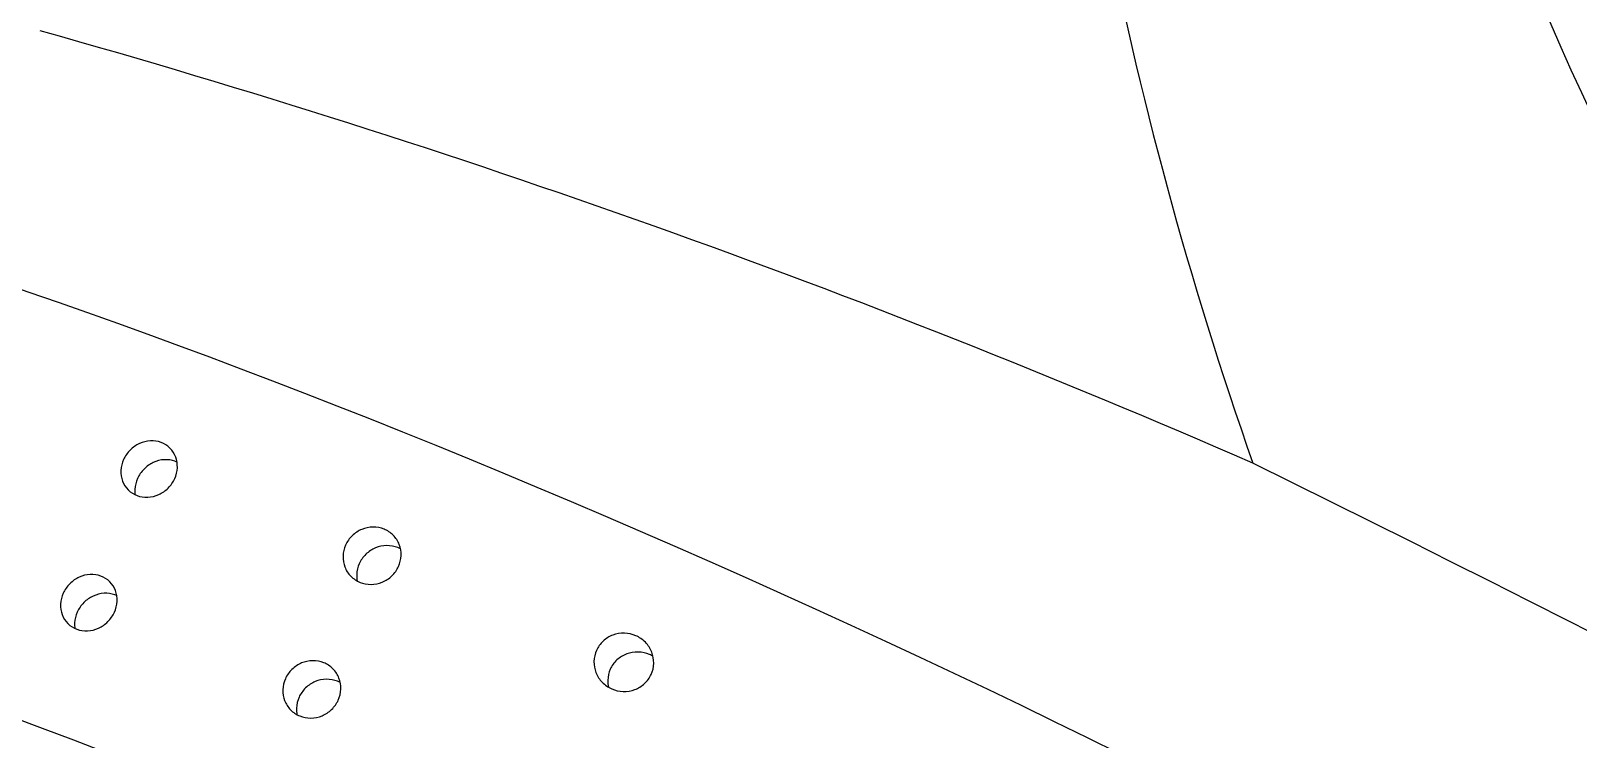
# Model space of a CAD drawing. Extents: x 1075 to 1144, y 510 to 635.
# Drawn here: x 1102.184 to 1104.117, y 555.026 to 555.911 of the extents above; entities that cross this region are included whole.
import ezdxf

# ---------------------------------------------------------------- set-up
doc = ezdxf.new("R2010")
doc.units = 0
doc.header["$MEASUREMENT"] = 0
doc.layers.add('1', color=4, linetype='Continuous')
doc.layers.add('DIM', color=3, linetype='Continuous')

# ---------------------------------------------------------------- blocks, each defined once
blk = doc.blocks.new('SUCTION')
at = {"layer": '1'}
for centre in [(0.0017, 0.059), (0.5106, 0.0668)]:
    blk.add_ellipse(centre, major_axis=(-0.0289, 1.8748), ratio=0.145722, start_param=3.141593, end_param=6.283185, dxfattribs=at)
at = {"layer": '1', "color": 3}
for points, knots in [([(0.4086, 0.8146), (0.4041, 0.8146), (0.3991, 0.8154), (0.3899, 0.8187), (0.3856, 0.8212), (0.3786, 0.8272), (0.3755, 0.831), (0.3711, 0.8394), (0.3698, 0.8439), (0.3691, 0.8524), (0.3696, 0.857), (0.3727, 0.8655), (0.3752, 0.8693), (0.3812, 0.8754), (0.385, 0.8781), (0.3937, 0.8816), (0.3985, 0.8825), (0.4076, 0.8827), (0.4126, 0.8819), (0.4218, 0.8786), (0.4261, 0.8761), (0.4331, 0.8702), (0.4363, 0.8664), (0.4407, 0.8581), (0.442, 0.8536), (0.4427, 0.845), (0.4422, 0.8404), (0.4391, 0.832), (0.4366, 0.8281), (0.4306, 0.8219), (0.4267, 0.8193), (0.418, 0.8157), (0.4132, 0.8147), (0.4086, 0.8146)], [0, 0, 0, 0, 0.0138713, 0.0138713, 0.0277426, 0.0277426, 0.0418409, 0.0418409, 0.0559392, 0.0559392, 0.0700768, 0.0700768, 0.0842144, 0.0842144, 0.0980898, 0.0980898, 0.1119652, 0.1119652, 0.1258405, 0.1258405, 0.1397159, 0.1397159, 0.1538535, 0.1538535, 0.1679911, 0.1679911, 0.1820894, 0.1820894, 0.1961877, 0.1961877, 0.210059, 0.210059, 0.2239303, 0.2239303, 0.2239303, 0.2239303]), ([(0.5918, 0.8175), (0.5872, 0.8174), (0.5823, 0.8182), (0.573, 0.8215), (0.5688, 0.8241), (0.5618, 0.83), (0.5586, 0.8338), (0.5542, 0.8422), (0.5529, 0.8467), (0.5522, 0.8553), (0.5528, 0.8598), (0.5558, 0.8683), (0.5583, 0.8721), (0.5643, 0.8782), (0.5681, 0.8809), (0.5768, 0.8844), (0.5816, 0.8854), (0.5908, 0.8855), (0.5957, 0.8847), (0.6049, 0.8814), (0.6092, 0.8789), (0.6162, 0.873), (0.6194, 0.8693), (0.6238, 0.8609), (0.6251, 0.8564), (0.6259, 0.8479), (0.6253, 0.8433), (0.6223, 0.8348), (0.6197, 0.8309), (0.6137, 0.8248), (0.6099, 0.8221), (0.6012, 0.8185), (0.5964, 0.8175), (0.5918, 0.8175)], [0, 0, 0, 0, 0.0138713, 0.0138713, 0.0277426, 0.0277426, 0.0418409, 0.0418409, 0.0559392, 0.0559392, 0.0700768, 0.0700768, 0.0842144, 0.0842144, 0.0980898, 0.0980898, 0.1119652, 0.1119652, 0.1258405, 0.1258405, 0.1397159, 0.1397159, 0.1538535, 0.1538535, 0.1679911, 0.1679911, 0.1820894, 0.1820894, 0.1961877, 0.1961877, 0.210059, 0.210059, 0.2239303, 0.2239303, 0.2239303, 0.2239303]), ([(0.4285, 0.8208), (0.4285, 0.8217), (0.4285, 0.8226), (0.428, 0.8278), (0.4267, 0.8323), (0.4223, 0.8407), (0.4191, 0.8444), (0.4121, 0.8503), (0.4078, 0.8528), (0.3986, 0.8561), (0.3936, 0.8568), (0.3845, 0.8567), (0.3797, 0.8558), (0.3732, 0.8531), (0.3712, 0.852), (0.3693, 0.8508)], [0.05294318, 0.05294318, 0.05294318, 0.05294318, 0.055987, 0.055987, 0.07015487, 0.07015487, 0.08432275, 0.08432275, 0.0981971, 0.0981971, 0.11207146, 0.11207146, 0.12594581, 0.12594581, 0.1327949, 0.1327949, 0.1327949, 0.1327949]), ([(0.6117, 0.8236), (0.6117, 0.8245), (0.6116, 0.8255), (0.6112, 0.8306), (0.6099, 0.8352), (0.6054, 0.8435), (0.6023, 0.8473), (0.5952, 0.8531), (0.5909, 0.8556), (0.5817, 0.8589), (0.5768, 0.8597), (0.5676, 0.8595), (0.5628, 0.8586), (0.5563, 0.856), (0.5543, 0.8549), (0.5525, 0.8536)], [0.05294318, 0.05294318, 0.05294318, 0.05294318, 0.055987, 0.055987, 0.07015487, 0.07015487, 0.08432275, 0.08432275, 0.0981971, 0.0981971, 0.11207146, 0.11207146, 0.12594581, 0.12594581, 0.1327949, 0.1327949, 0.1327949, 0.1327949]), ([(0.4281, 0.5148), (0.4235, 0.5148), (0.4186, 0.5156), (0.4094, 0.5191), (0.4052, 0.5218), (0.3984, 0.528), (0.3953, 0.532), (0.3912, 0.5407), (0.39, 0.5455), (0.3895, 0.5544), (0.3901, 0.5592), (0.3934, 0.568), (0.396, 0.572), (0.4021, 0.5784), (0.406, 0.5812), (0.4148, 0.585), (0.4196, 0.5859), (0.4288, 0.5861), (0.4337, 0.5853), (0.4429, 0.5818), (0.4472, 0.5791), (0.454, 0.5729), (0.457, 0.569), (0.4612, 0.5603), (0.4624, 0.5555), (0.4629, 0.5466), (0.4622, 0.5418), (0.459, 0.533), (0.4564, 0.5289), (0.4503, 0.5225), (0.4463, 0.5197), (0.4375, 0.5159), (0.4327, 0.5149), (0.4281, 0.5148)], [0, 0, 0, 0, 0.0138846, 0.0138846, 0.0277691, 0.0277691, 0.0416534, 0.0416534, 0.0555377, 0.0555377, 0.0694237, 0.0694237, 0.0833096, 0.0833096, 0.0971943, 0.0971943, 0.1110791, 0.1110791, 0.1249638, 0.1249638, 0.1388485, 0.1388485, 0.1527345, 0.1527345, 0.1666205, 0.1666205, 0.1805047, 0.1805047, 0.194389, 0.194389, 0.2082736, 0.2082736, 0.2221581, 0.2221581, 0.2221581, 0.2221581]), ([(0.6112, 0.5177), (0.6066, 0.5176), (0.6017, 0.5184), (0.5925, 0.5219), (0.5883, 0.5246), (0.5815, 0.5309), (0.5785, 0.5348), (0.5743, 0.5436), (0.5731, 0.5483), (0.5726, 0.5572), (0.5733, 0.562), (0.5765, 0.5708), (0.5791, 0.5749), (0.5852, 0.5813), (0.5892, 0.584), (0.5979, 0.5878), (0.6028, 0.5888), (0.6119, 0.5889), (0.6169, 0.5881), (0.6261, 0.5846), (0.6303, 0.5819), (0.6371, 0.5758), (0.6402, 0.5718), (0.6444, 0.5631), (0.6456, 0.5584), (0.646, 0.5494), (0.6454, 0.5447), (0.6421, 0.5358), (0.6395, 0.5318), (0.6334, 0.5253), (0.6294, 0.5225), (0.6206, 0.5187), (0.6158, 0.5177), (0.6112, 0.5177)], [0, 0, 0, 0, 0.0138846, 0.0138846, 0.0277691, 0.0277691, 0.0416534, 0.0416534, 0.0555377, 0.0555377, 0.0694237, 0.0694237, 0.0833096, 0.0833096, 0.0971943, 0.0971943, 0.1110791, 0.1110791, 0.1249638, 0.1249638, 0.1388485, 0.1388485, 0.1527345, 0.1527345, 0.1666205, 0.1666205, 0.1805047, 0.1805047, 0.194389, 0.194389, 0.2082736, 0.2082736, 0.2221581, 0.2221581, 0.2221581, 0.2221581]), ([(0.4489, 0.5218), (0.449, 0.5232), (0.449, 0.5245), (0.4487, 0.5302), (0.4475, 0.535), (0.4433, 0.5437), (0.4403, 0.5476), (0.4334, 0.5538), (0.4292, 0.5565), (0.42, 0.5599), (0.4151, 0.5608), (0.4059, 0.5606), (0.4011, 0.5596), (0.3942, 0.5567), (0.3919, 0.5554), (0.3897, 0.5538)], [0.05152079, 0.05152079, 0.05152079, 0.05152079, 0.05553775, 0.05553775, 0.06942391, 0.06942391, 0.08331008, 0.08331008, 0.09719486, 0.09719486, 0.11107963, 0.11107963, 0.12496441, 0.12496441, 0.13282261, 0.13282261, 0.13282261, 0.13282261]), ([(0.6321, 0.5247), (0.6321, 0.526), (0.6322, 0.5273), (0.6318, 0.5331), (0.6307, 0.5378), (0.6265, 0.5465), (0.6234, 0.5504), (0.6166, 0.5566), (0.6123, 0.5593), (0.6031, 0.5628), (0.5982, 0.5636), (0.589, 0.5634), (0.5842, 0.5625), (0.5773, 0.5595), (0.575, 0.5582), (0.5729, 0.5566)], [0.05152079, 0.05152079, 0.05152079, 0.05152079, 0.05553775, 0.05553775, 0.06942391, 0.06942391, 0.08331008, 0.08331008, 0.09719486, 0.09719486, 0.11107963, 0.11107963, 0.12496441, 0.12496441, 0.13282261, 0.13282261, 0.13282261, 0.13282261]), ([(0.6234, 0.1745), (0.6188, 0.1745), (0.6139, 0.1753), (0.6049, 0.179), (0.6008, 0.1818), (0.5941, 0.1883), (0.5912, 0.1925), (0.5872, 0.2017), (0.5861, 0.2067), (0.5859, 0.2161), (0.5867, 0.2211), (0.5901, 0.2304), (0.5929, 0.2346), (0.5992, 0.2413), (0.6032, 0.2442), (0.612, 0.2481), (0.6169, 0.2491), (0.626, 0.2493), (0.6309, 0.2484), (0.64, 0.2448), (0.6441, 0.242), (0.6508, 0.2355), (0.6538, 0.2313), (0.6578, 0.2222), (0.6588, 0.2172), (0.6591, 0.2078), (0.6583, 0.2028), (0.6548, 0.1935), (0.652, 0.1892), (0.6457, 0.1825), (0.6417, 0.1796), (0.6328, 0.1756), (0.628, 0.1746), (0.6234, 0.1745)], [0, 0, 0, 0, 0.0138754, 0.0138754, 0.0277508, 0.0277508, 0.0418876, 0.0418876, 0.0560244, 0.0560244, 0.070122, 0.070122, 0.0842195, 0.0842195, 0.0980909, 0.0980909, 0.1119622, 0.1119622, 0.1258335, 0.1258335, 0.1397049, 0.1397049, 0.1538024, 0.1538024, 0.1679, 0.1679, 0.1820368, 0.1820368, 0.1961736, 0.1961736, 0.210049, 0.210049, 0.2239244, 0.2239244, 0.2239244, 0.2239244]), ([(0.6448, 0.1821), (0.645, 0.1837), (0.645, 0.1853), (0.6449, 0.1915), (0.6438, 0.1965), (0.6398, 0.2057), (0.6369, 0.2098), (0.6302, 0.2163), (0.6261, 0.2191), (0.617, 0.2228), (0.6121, 0.2236), (0.603, 0.2235), (0.5981, 0.2225), (0.591, 0.2193), (0.5884, 0.2178), (0.5862, 0.216)], [0.05151258, 0.05151258, 0.05151258, 0.05151258, 0.05608271, 0.05608271, 0.07020559, 0.07020559, 0.08432848, 0.08432848, 0.0981983, 0.0981983, 0.11206812, 0.11206812, 0.12593795, 0.12593795, 0.13438506, 0.13438506, 0.13438506, 0.13438506])]:
    blk.add_open_spline(points, degree=3, knots=knots, dxfattribs=at)
blk = doc.blocks.new('19 HS TX')
at = {"layer": '1', "linetype": 'Continuous'}
blk.add_arc((11.4894, 55.8223), 56.9924, 278.00767, 351.99168, dxfattribs=at)
at = {"layer": '1', "color": 3, "linetype": 'Continuous'}
for centre, radius, start, end in [((11.4894, 55.8223), 56.4617, 281.14235, 348.857), ((32.6101, 37.2148), 4.941, 182.5863, 199.357), ((23.2662, 24.8397), 11.7139, 66.43961, 74.3146), ((13.8201, 6.8419), 32.0205, 38.59355, 63.81788)]:
    blk.add_arc(centre, radius, start, end, dxfattribs=at)
at = {"layer": '1', "color": 2, "linetype": 'Continuous'}
for centre, radius, start, end in [((31.2138, 37.3743), 3.1512, 185.7438, 222.0762), ((16.3749, 9.5524), 26.3142, 45.83108, 100.52053)]:
    blk.add_arc(centre, radius, start, end, dxfattribs=at)
at = {"layer": 'DIM', "rotation": 64.84968360824885}
blk.add_blockref('SUCTION', (27.0896, 34.6747), dxfattribs=at)

msp = doc.modelspace()

# ---------------------------------------------------------------- block references
at = {"layer": '1'}
msp.add_blockref('19 HS TX', (1075.7625, 519.7937), dxfattribs=at)

doc.saveas('drawing.dxf')
